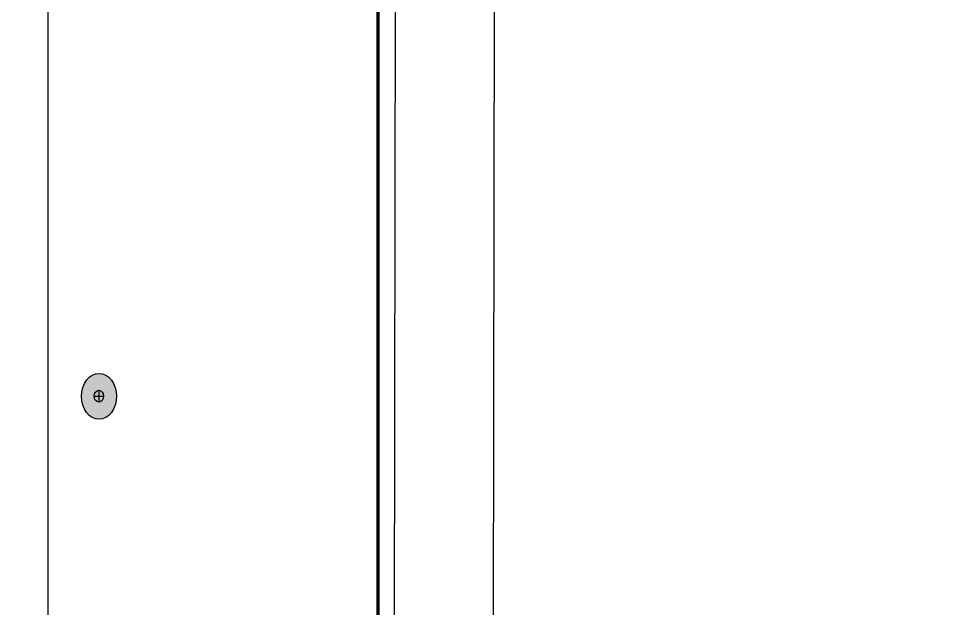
# Model space of a CAD drawing. Header units: inches. Extents: x -26 to 76, y -15 to 22.
# Drawn here: x 62.532 to 65.214, y -4.969 to -3.263 of the extents above; entities that cross this region are included whole.
import ezdxf

# ---------------------------------------------------------------- set-up
doc = ezdxf.new("R2010")
doc.units = ezdxf.units.IN
doc.header["$MEASUREMENT"] = 0
doc.layers.add('G-ANNO-TTLB', color=7, linetype='Continuous', lineweight=0)
doc.layers.add('TYVEK', color=7, linetype='Continuous', lineweight=0)

# ---------------------------------------------------------------- blocks, each defined once
blk = doc.blocks.new('Block_179')
at = {"layer": 'TYVEK', "true_color": 0x003b71, "transparency": 33554687}
h = blk.add_hatch(color=156, dxfattribs=at)
h.dxf.hatch_style = 2
edge = h.paths.add_edge_path()
edge.add_ellipse((62.7647, -4.3557), major_axis=(0, 0.0664), ratio=0.766948, start_angle=0, end_angle=360)
at = {"layer": 'TYVEK', "color": 252, "lineweight": 25, "true_color": 0x838484}
for p, q in [((62.7647, -4.3382), (62.7647, -4.3724)), ((62.7512, -4.3553), (62.7782, -4.3553))]:
    blk.add_line(p, q, dxfattribs=at)
at = {"layer": 'TYVEK', "color": 18, "lineweight": 25, "true_color": 0x000000}
blk.add_ellipse((62.7647, -4.3557), major_axis=(0, 0.0664), ratio=0.766948, dxfattribs=at)
at = {"layer": 'TYVEK', "color": 252, "lineweight": 25, "true_color": 0x838484}
blk.add_ellipse((62.7647, -4.3553), major_axis=(0, 0.0171), ratio=0.788846, dxfattribs=at)
blk = doc.blocks.new('Block_173')
at = {"layer": 'TYVEK'}
blk.add_blockref('Block_179', (0, 0), dxfattribs=at)

msp = doc.modelspace()

# ---------------------------------------------------------------- hatches: boundary and pattern name
at = {"layer": 'G-ANNO-TTLB', "true_color": 0xb9529f, "transparency": 33554687}
h = msp.add_hatch(color=233, dxfattribs=at)
edge = h.paths.add_edge_path()
edge.add_spline(control_points=[(71.2273, -15.1345), (71.2273, -15.1345), (30.5273, -15.1345), (30.5273, -15.1345), (30.5273, -15.1345), (30.5273, 19.0008), (30.5273, 19.0008), (30.5273, 19.0008), (71.2273, 19.0008), (71.2273, 19.0008), (71.2273, 19.0008), (71.2273, -15.1345), (71.2273, -15.1345)], knot_values=[0, 0, 0, 0, 1, 1, 1, 2, 2, 2, 3, 3, 3, 4, 4, 4, 4], degree=3, periodic=0)
edge = h.paths.add_edge_path()
edge.add_spline(control_points=[(30.6523, 18.8757), (30.6523, 18.8757), (30.6523, -15.0095), (30.6523, -15.0095), (30.6523, -15.0095), (71.1023, -15.0095), (71.1023, -15.0095), (71.1023, -15.0095), (71.1023, 18.8757), (71.1023, 18.8757), (71.1023, 18.8757), (30.6523, 18.8757), (30.6523, 18.8757)], knot_values=[0, 0, 0, 0, 1, 1, 1, 2, 2, 2, 3, 3, 3, 4, 4, 4, 4], degree=3, periodic=0)
edge.add_line((30.6523, 18.8757), (30.6523, 18.8757))

# ---------------------------------------------------------------- linework, layer by layer
at = {"layer": 'G-ANNO-TTLB'}
for points in [[(71.2273, -15.1345), (71.2273, -15.1345), (30.5273, -15.1345), (30.5273, -15.1345), (30.5273, -15.1345), (30.5273, 19.0008), (30.5273, 19.0008), (30.5273, 19.0008), (71.2273, 19.0008), (71.2273, 19.0008), (71.2273, 19.0008), (71.2273, -15.1345), (71.2273, -15.1345)], [(30.6523, 18.8757), (30.6523, 18.8757), (30.6523, -15.0095), (30.6523, -15.0095), (30.6523, -15.0095), (71.1023, -15.0095), (71.1023, -15.0095), (71.1023, -15.0095), (71.1023, 18.8757), (71.1023, 18.8757), (71.1023, 18.8757), (30.6523, 18.8757), (30.6523, 18.8757)]]:
    msp.add_open_spline(points, degree=3, knots=[0, 0, 0, 0, 1, 1, 1, 2, 2, 2, 3, 3, 3, 4, 4, 4, 4], dxfattribs=at)
at = {"layer": 'TYVEK', "color": 18, "lineweight": 70, "true_color": 0x000000}
msp.add_line((63.5732, -5.5389), (63.5732, -0.7844), dxfattribs=at)
at = {"layer": 'TYVEK', "color": 18, "lineweight": 25, "true_color": 0x000000}
for p, q in [((63.6201, -5.1928), (63.6251, -0.9009)), ((63.9063, -5.0252), (63.9135, -1.0774)), ((62.6168, -2.4337), (62.6168, -5.6821))]:
    msp.add_line(p, q, dxfattribs=at)

# ---------------------------------------------------------------- block references
at = {"layer": 'TYVEK'}
msp.add_blockref('Block_173', (0, 0), dxfattribs=at)

doc.saveas('drawing.dxf')
